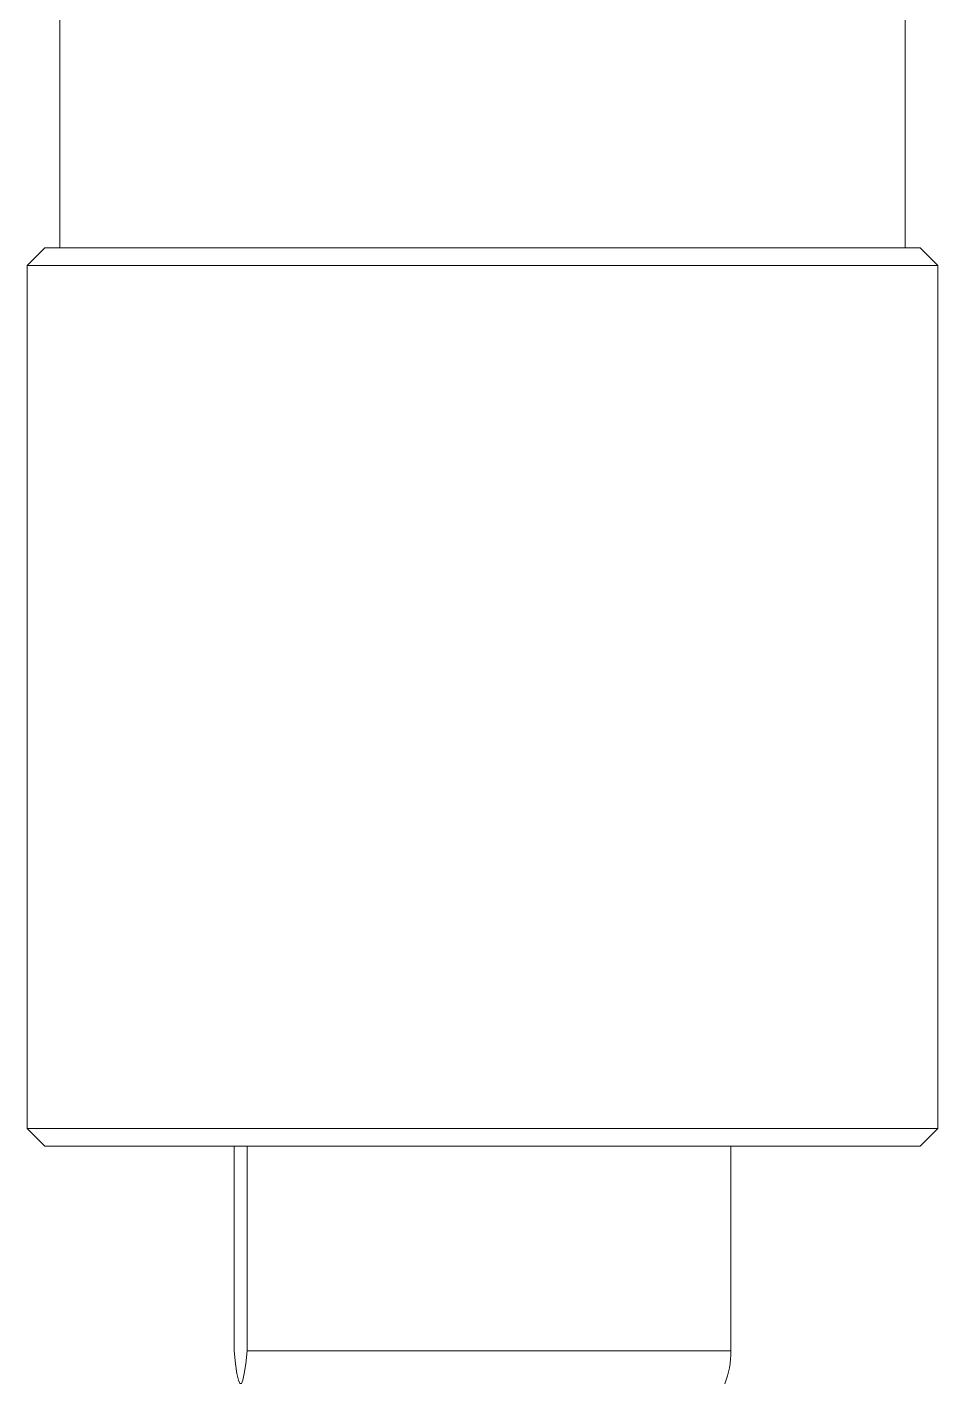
# Model space of a CAD drawing. Header units: millimetres. Extents: x 2 to 278, y 1 to 215.
# Drawn here: x 70.04 to 76.54, y 30.83 to 40.51 of the extents above; entities that cross this region are included whole.
import ezdxf

# ---------------------------------------------------------------- set-up
doc = ezdxf.new("R2010")
doc.units = ezdxf.units.MM

msp = doc.modelspace()

# ---------------------------------------------------------------- linework, layer by layer
at = {"color": 7, "linetype": 'Continuous', "lineweight": 18}
for p, q in [((76.3041, 38.936), (76.3041, 44.27)), ((70.2716, 43.4259), (70.2716, 38.936)), ((70.1648, 38.936), (70.0378, 38.809)), ((70.1648, 38.936), (76.4108, 38.936)), ((76.5378, 38.809), (76.4108, 38.936)), ((70.0378, 38.809), (70.0378, 32.6495)), ((76.5378, 38.809), (70.0378, 38.809)), ((76.5378, 32.6495), (76.5378, 38.809)), ((70.0378, 32.6495), (70.1648, 32.5225)), ((70.0378, 32.6495), (76.5378, 32.6495)), ((76.4108, 32.5225), (76.5378, 32.6495)), ((76.4108, 32.5225), (70.1648, 32.5225)), ((71.515, 31.062), (71.515, 32.5225)), ((71.6079, 31.062), (71.6079, 32.5225)), ((75.0606, 31.062), (75.0606, 32.5225)), ((75.0606, 31.062), (71.6079, 31.062))]:
    msp.add_line(p, q, dxfattribs=at)
at = {"color": 7, "linetype": 'Continuous', "lineweight": 18, "flags": 128}
msp.add_lwpolyline([(71.6079, 31.062), (71.5979, 30.9693), (71.5876, 30.8993), (71.5772, 30.8524), (71.5667, 30.8288), (71.5562, 30.8288), (71.5457, 30.8524), (71.5353, 30.8993), (71.525, 30.9693), (71.515, 31.062)], dxfattribs=at)
at = {"color": 7, "linetype": 'Continuous', "lineweight": 18}
msp.add_arc((74.4876, 31.0476), 0.5732, 337.30489, 1.43739, dxfattribs=at)

doc.saveas('drawing.dxf')
